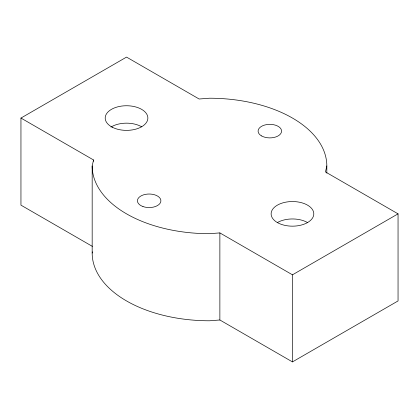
<?xml version="1.0" encoding="UTF-8"?>
<svg xmlns="http://www.w3.org/2000/svg" width="419" height="419" viewBox="0 0 419 419"><rect width="100%" height="100%" fill="white"/><g stroke="black" fill="none" stroke-linecap="round" stroke-linejoin="round"><path stroke-width="0.63" d="M20.95 118.058L126.538 57.099L199.13 99.004L209.5 98.219A117.325 67.737 0 0 1 326.825 165.955L325.458 171.942L398.05 213.852L398.05 300.942L292.462 361.901L219.87 319.996L209.5 320.781A117.325 67.737 0 0 1 92.175 253.045L92.175 165.955L93.542 159.969L20.95 118.058L20.95 205.148L92.416 246.403M92.175 253.045L92.447 251.845M92.175 165.955A117.325 67.737 0 0 0 209.5 233.692L219.87 232.906L292.462 274.817L398.05 213.852M326.825 165.955L326.825 173.105M292.462 274.817L292.462 361.901M219.87 232.906L219.87 319.996M93.542 159.969L93.542 161.268M110.956 127.067A21.332 12.313 0 0 1 141.748 126.842M277.263 222.63A21.332 12.313 0 0 1 307.431 222.494M142.958 206.541A11.732 6.772 0 0 0 160.891 201.02A11.732 6.772 0 0 0 143.649 194.814A11.732 6.772 0 0 0 142.958 206.541M261.54 135.913A11.732 6.772 0 0 0 281.17 132.875A11.732 6.772 0 0 0 266.798 124.579A11.732 6.772 0 0 0 261.54 135.913M112.486 127.324A21.332 12.313 0 0 0 147.462 120.452A21.332 12.313 0 0 0 119.666 106.4A21.332 12.313 0 0 0 112.486 127.324M277.493 222.63A21.332 12.313 0 0 0 313.108 216.948A21.332 12.313 0 0 0 286.785 201.984A21.332 12.313 0 0 0 277.493 222.63"/></g></svg>
